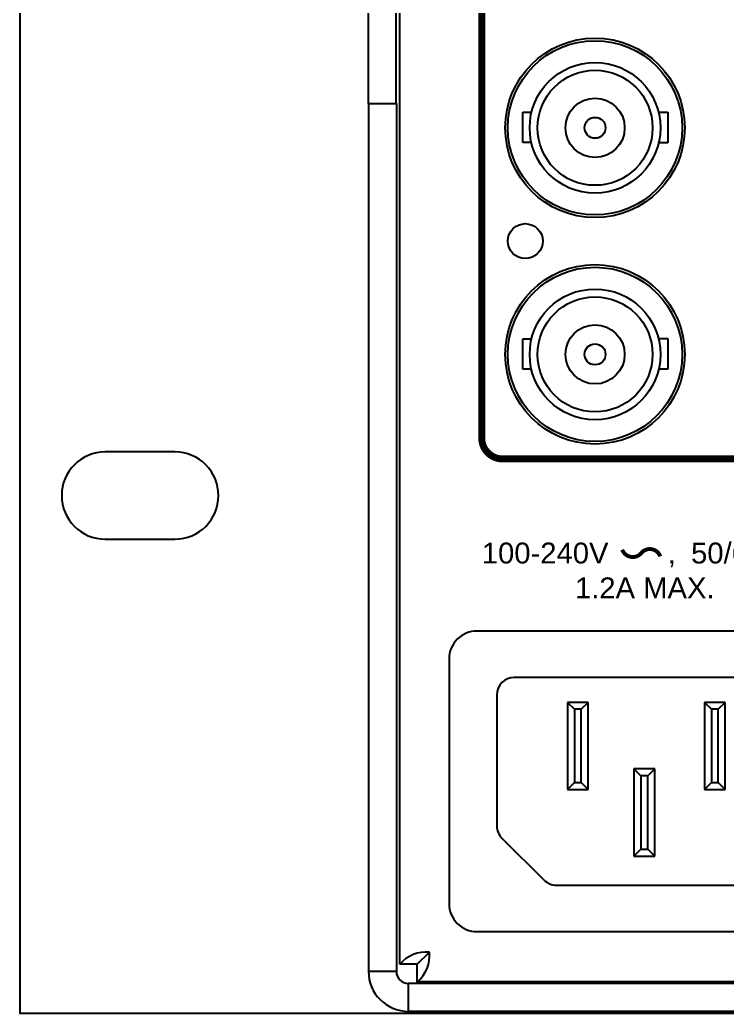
# Model space of a CAD drawing. Header units: inches. Extents: x 0.5 to 19.5, y 0.5 to 12.5.
# Drawn here: x 0.5 to 2.529, y 0.506 to 3.356 of the extents above; entities that cross this region are included whole.
import ezdxf

# ---------------------------------------------------------------- set-up
doc = ezdxf.new("R2010")
doc.units = ezdxf.units.IN
doc.header["$MEASUREMENT"] = 0
doc.styles.add('CAD_SALES', font='ARIAL.TTF')

# ---------------------------------------------------------------- blocks, each defined once
blk = doc.blocks.new('AC')
at = {"linetype": 'Continuous', "const_width": 0.014}
for points in [[(-0.0682, 0.012, 0.267949), (-0.0376, -0.0137), (-0.0376, -0.0137, 0.267949), (0, 0)], [(0, 0, -0.267949), (0.0376, 0.0137), (0.0376, 0.0137, -0.267949), (0.0682, -0.012)]]:
    blk.add_lwpolyline(points, format="xyb", dxfattribs=at)
blk = doc.blocks.new('BNC')
for p, q in [((-0.2075, 0.0445), (-0.1821, 0.0445)), ((-0.2075, -0.0425), (-0.2075, 0.0445)), ((0.182, 0.0451), (0.2093, 0.0451)), ((0.2093, 0.0451), (0.2093, -0.0427)), ((-0.1826, -0.0425), (-0.2075, -0.0425)), ((0.2093, -0.0427), (0.1826, -0.0427))]:
    blk.add_line(p, q)
for radius in [0.25, 0.1875, 0.165, 0.085, 0.03]:
    blk.add_circle((0, 0), radius)
blk = doc.blocks.new('POWER')
for p, q in [((0.1274, 0.423), (-0.2481, 0.423)), ((0.2835, 0.2876), (0.1628, 0.4083)), ((-0.2981, 0.373), (-0.2981, -0.373)), ((-0.2266, 0.2323), (-0.2266, 0.1728)), ((0.0238, 0.2323), (-0.2266, 0.2323)), ((-0.2266, 0.2323), (-0.2066, 0.2123)), ((0.0038, 0.2123), (0.0238, 0.2323)), ((0.0238, 0.1728), (0.0238, 0.2323)), ((0.2981, -0.2523), (0.2981, 0.2523)), ((-0.2066, 0.2123), (-0.2066, 0.1928)), ((0.0038, 0.2123), (-0.2066, 0.2123)), ((0.0038, 0.1928), (0.0038, 0.2123)), ((-0.2266, 0.1728), (-0.2066, 0.1928)), ((-0.2266, 0.1728), (0.0238, 0.1728)), ((-0.2066, 0.1928), (0.0038, 0.1928)), ((0.0238, 0.1728), (0.0038, 0.1928)), ((-0.0358, 0.0298), (-0.0358, -0.0298)), ((0.2146, 0.0298), (-0.0358, 0.0298)), ((-0.0358, 0.0298), (-0.0158, 0.0098)), ((0.1946, 0.0098), (0.2146, 0.0298)), ((0.2146, -0.0298), (0.2146, 0.0298)), ((-0.0158, 0.0098), (-0.0158, -0.0098)), ((0.1946, 0.0098), (-0.0158, 0.0098)), ((0.1946, -0.0098), (0.1946, 0.0098)), ((-0.0358, -0.0298), (-0.0158, -0.0098)), ((-0.0158, -0.0098), (0.1946, -0.0098)), ((0.2146, -0.0298), (0.1946, -0.0098)), ((-0.0358, -0.0298), (0.2146, -0.0298)), ((0.0238, -0.1608), (-0.2266, -0.1608)), ((-0.2266, -0.1608), (-0.2266, -0.2204)), ((-0.2266, -0.1608), (-0.2066, -0.1808)), ((0.0038, -0.1808), (0.0238, -0.1608)), ((0.0238, -0.2204), (0.0238, -0.1608)), ((0.0038, -0.1808), (-0.2066, -0.1808)), ((-0.2066, -0.1808), (-0.2066, -0.2004)), ((0.0038, -0.2004), (0.0038, -0.1808)), ((-0.2266, -0.2204), (-0.2066, -0.2004)), ((-0.2266, -0.2204), (0.0238, -0.2204)), ((-0.2066, -0.2004), (0.0038, -0.2004)), ((0.0238, -0.2204), (0.0038, -0.2004)), ((0.1628, -0.4083), (0.2835, -0.2876)), ((-0.2481, -0.423), (0.1274, -0.423))]:
    blk.add_line(p, q)
for centre, start, end in [((-0.2481, 0.373), 90, 180), ((0.1274, 0.373), 44.9994, 89.9993), ((0.2481, 0.2523), 359.9987, 44.9987), ((0.2481, -0.2523), 315.0013, 0.0013), ((-0.2481, -0.373), 180, 270), ((0.1274, -0.373), 270.0007, 315.0006)]:
    blk.add_arc(centre, 0.05, start, end)
blk = doc.blocks.new('A$C59155F85')
for p, q in [((-8.5, -2.525), (-8.5, -0.035)), ((-8.42, -2.525), (-8.42, -0.035)), ((-8.5, -2.525), (-8.42, -2.525))]:
    blk.add_line(p, q)
blk = doc.blocks.new('A$C5CC237B7')
for p, q in [((-8.385, 0.08), (8.385, 0.08)), ((8.385, 0.08), (8.385, 0)), ((-8.385, 0), (8.385, 0)), ((8.42, -2.525), (8.42, -0.035)), ((8.5, -0.035), (8.42, -0.035)), ((8.5, -2.525), (8.5, -0.035)), ((8.5, -2.525), (8.42, -2.525))]:
    blk.add_line(p, q)
for radius, start, end in [(0.115, 0.002, 90), (0.035, 0, 90.1145)]:
    blk.add_arc((8.385, -0.035), radius, start, end)

msp = doc.modelspace()

# ---------------------------------------------------------------- linework, layer by layer
msp.add_line((1.6398, 0.6463), (1.6748, 0.6813))
for points in [[(0.4998, 5.7263), (0.4998, 0.5063), (19.4998, 0.5063), (19.4998, 5.7263)], [(1.5898, 0.6463), (1.5898, 5.5863), (1.6398, 5.5863), (1.6398, 5.6363), (18.3598, 5.6363), (18.3598, 5.5863), (18.4098, 5.5863), (18.4098, 0.6463), (18.3598, 0.6463), (18.3598, 0.5963), (1.6398, 0.5963), (1.6398, 0.6463)]]:
    msp.add_lwpolyline(points, close=True)
at = {"const_width": 0.02}
msp.add_lwpolyline([(7.2346, 5.3813), (7.2349, 2.0963), (1.8848, 2.0963, -0.414214), (1.8248, 2.1563), (1.8248, 5.3813)], format="xyb", dxfattribs=at)
for points in [[(0.9448, 1.8663, 1), (0.9448, 2.1163), (0.7448, 2.1163, 1), (0.7448, 1.8663)], [(2.8511, 0.8203), (2.8511, 1.5223, 0.414214), (2.7711, 1.6023), (1.8111, 1.6023, 0.414214), (1.7311, 1.5223), (1.7311, 0.8203, 0.414214), (1.8111, 0.7403), (2.7711, 0.7403, 0.414214)]]:
    msp.add_lwpolyline(points, format="xyb", close=True)
for centre, radius in [((2.1498, 3.0463), 0.2575), ((1.9498, 2.7213), 0.05), ((2.1498, 2.3963), 0.2575)]:
    msp.add_circle(centre, radius)
for centre, start, end in [((1.6655, 0.5832), 84.5698, 140.1905), ((1.5768, 0.672), 309.8095, 5.4302)]:
    msp.add_arc(centre, 0.0985, start, end)

# ---------------------------------------------------------------- block references
for name, p in [('A$C59155F85', (9.9998, 5.6413)), ('BNC', (2.1498, 3.0463)), ('BNC', (2.1498, 2.3963))]:
    msp.add_blockref(name, p)
for name, p, rotation in [('A$C5CC237B7', (9.9999, 0.5913), 180), ('POWER', (2.2911, 1.1713), 270)]:
    msp.add_blockref(name, p, dxfattribs=dict(rotation=rotation))
at = {"xscale": 0.7999999999999972, "yscale": 0.8000000000000043, "zscale": 0.8}
msp.add_blockref('AC', (2.2824, 1.8263), dxfattribs=at)

# ---------------------------------------------------------------- texts
at = {"color": 0, "linetype": 'ByBlock', "style": 'CAD_SALES'}
for s, p in [('100-240V', (1.825, 1.7963)), ('50/60Hz', (2.4253, 1.7963)), (',', (2.3584, 1.7963)), ('1.2A MAX.', (2.0922, 1.6963))]:
    msp.add_text(s, height=0.06, dxfattribs=at).set_placement(p)

doc.saveas('drawing.dxf')
